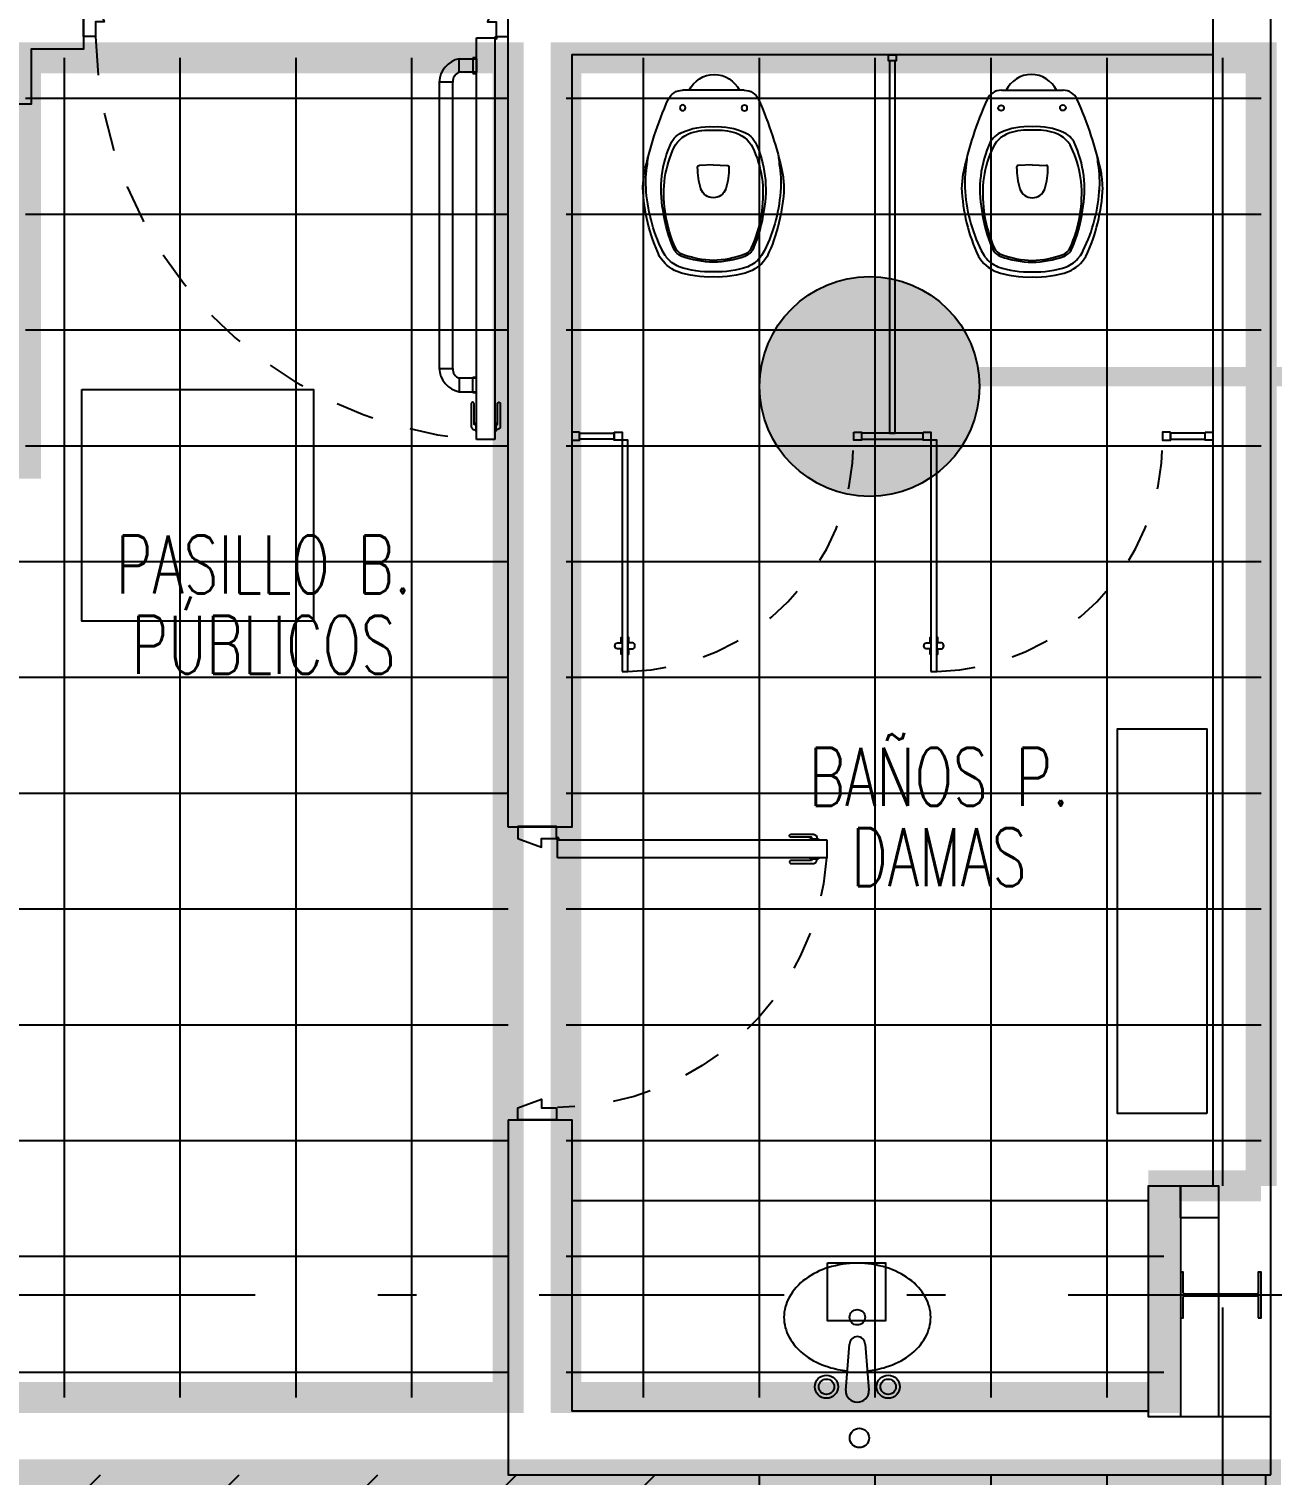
# Model space of a CAD drawing. Header units: millimetres. Extents: x -77 to 207, y -160 to 187.
# Drawn here: x -3.092 to 0.128, y 24.033 to 27.78 of the extents above; entities that cross this region are included whole.
import ezdxf
from ezdxf.enums import TextEntityAlignment as Align
from ezdxf.xclip import XClip

# ---------------------------------------------------------------- set-up
doc = ezdxf.new("R2010")
doc.units = ezdxf.units.MM
doc.header["$LTSCALE"] = 0.1
doc.linetypes.add('X REF - ANELO INST bind$0$X REF - ANELO$0$DASHDOT2', pattern=[12.7, 6.35, -3.175, 0, -3.175])
doc.linetypes.add('X REF - ANELO INST bind$0$X REF - ANELO$0$DASHED2', pattern=[0.375, 0.25, -0.125])
for name, color, linetype in [('C01 Foil blanco', 30, 'Continuous'), ('C02 PRY comun', 191, 'Continuous'), ('C03 PRY comun+papel kraft', 192, 'Continuous'), ('X REF - ANELO INST bind$0$X REF - ANELO$0$A-LADRILLO HUECO 12', 7, 'Continuous'), ('X REF - ANELO INST bind$0$X REF - ANELO$0$A-TABIQUE FENOLICO 20mm', 7, 'Continuous'), ('X REF - ANELO INST bind$0$X REF - ANELO$0$A-TABIQUE PRY', 7, 'Continuous'), ('X REF - ANELO INST bind$0$X REF - ANELO$0$A-VISTAS', 8, 'Continuous'), ('X REF - ANELO INST bind$0$X REF - ANELO$0$C-MADERA', 8, 'Continuous'), ('X REF - ANELO INST bind$0$X REF - ANELO$0$E-GENERAL', 8, 'Continuous'), ('X REF - ANELO INST bind$0$X REF - ANELO$0$E-MOBILIARIO', 8, 'Continuous'), ('X REF - ANELO INST bind$0$X REF - ANELO$0$E-REJILLAS', 8, 'Continuous'), ('X REF - ANELO INST bind$0$X REF - ANELO$0$E-SANITARIO', 8, 'Continuous'), ('X REF - ANELO INST bind$0$X REF - ANELO$0$MET-COLUMNA METALICA', 7, 'Continuous'), ('X REF - ANELO INST bind$0$X REF - ANELO$0$MET-EJE CABRIADAS', 8, 'X REF - ANELO INST bind$0$X REF - ANELO$0$DASHDOT2'), ('X REF - ANELO INST bind$0$X REF - ANELO$0$R-NOMBRE LOCAL', 7, 'Continuous')]:
    doc.layers.add(name, color=color, linetype=linetype)
doc.styles.add('X REF - ANELO INST bind$0$X REF - ANELO$0$VAUX', font='romans.shx', dxfattribs={"width": 0.85})
pattern_1 = [(0, (0, 0), (0, 0.3), []), (90, (0, 0), (-0.3, 2e-17), [])]

# ---------------------------------------------------------------- blocks, each defined once
blk = doc.blocks.new('X REF - ANELO INST bind$0$X REF - ANELO$0$LAVABO SANITARIO')
at = {"layer": 'X REF - ANELO INST bind$0$X REF - ANELO$0$E-SANITARIO'}
for p, q in [((-0.0147, -0.2427), (-0.0247, -0.1227)), ((0.0353, -0.1227), (0.0253, -0.2427))]:
    blk.add_line(p, q, dxfattribs=at)
for centre, radius in [((0, 0), 0.025), ((-0.0747, -0.1327), 0.03), ((0.0853, -0.1327), 0.03), ((-0.0747, -0.1327), 0.02), ((0.0853, -0.1327), 0.02), ((0.0053, -0.3127), 0.02)]:
    blk.add_circle(centre, radius, dxfattribs=at)
for centre, radius, start, end in [((0.0053, -0.1227), 0.03, 0, 180), ((-0.0122, -0.3722), 0.1969, 106.9727, 126.3844), ((0.0053, -0.4297), 0.257, 95.745, 106.9727), ((0.0053, -0.4297), 0.257, 73.0273, 84.255), ((0.0229, -0.3722), 0.1969, 53.6156, 73.0273), ((-0.0391, -0.3358), 0.1517, 126.3844, 150.6576), ((0.0497, -0.3358), 0.1517, 29.3424, 53.6156), ((-0.0802, -0.3127), 0.1045, 150.6576, 180), ((0.0053, -0.2427), 0.02, 180, 0), ((0.0908, -0.3127), 0.1045, 0, 29.3424), ((-0.0802, -0.3127), 0.1045, 180, 209.3424), ((0.0908, -0.3127), 0.1045, 330.6576, 0), ((-0.0391, -0.2896), 0.1517, 209.3424, 233.6156), ((0.0497, -0.2896), 0.1517, 306.3844, 330.6576), ((-0.0122, -0.2531), 0.1969, 233.6156, 253.0273), ((0.0229, -0.2531), 0.1969, 286.9727, 306.3844), ((0.0053, -0.1957), 0.257, 253.0273, 270), ((0.0053, -0.1957), 0.257, 270, 286.9727)]:
    blk.add_arc(centre, radius, start, end, dxfattribs=at)
blk = doc.blocks.new('X REF - ANELO INST bind$0$X REF - ANELO$0$INODORO SANITARIO')
at = {"layer": 'X REF - ANELO INST bind$0$X REF - ANELO$0$E-SANITARIO'}
for p, q in [((-0.0025, 0.2341), (-0.0382, 0.2353)), ((-0.0025, 0.2341), (0.0332, 0.2353)), ((0.0776, 0.0406), (-0.0821, 0.0406))]:
    blk.add_line(p, q, dxfattribs=at)
for centre in [(-0.0818, 0.086), (0.0782, 0.0867)]:
    blk.add_circle(centre, 0.00741, dxfattribs=at)
for centre, radius, start, end in [((-0.0127, 0.27), 0.2546, 87.6539, 109.1126), ((0.0082, 0.27), 0.2546, 70.8874, 92.3461), ((-0.0567, 0.4195), 0.0993, 113.359, 148.6592), ((-0.0567, 0.4195), 0.0859, 113.6825, 141.724), ((-0.0127, 0.27), 0.2413, 87.5391, 108.9921), ((0.0082, 0.27), 0.2413, 71.0079, 92.4918), ((0.0522, 0.4195), 0.0859, 38.276, 66.3175), ((0.0522, 0.4195), 0.0993, 31.3408, 66.641), ((0.2777, 0.2744), 0.463, 154.8689, 177.6585), ((0.2439, 0.271), 0.4212, 153.929, 176.9789), ((-0.0256, 0.3993), 0.1228, 143.3328, 152.4609), ((0.2184, 0.3076), 0.3538, 156.0268, 172.6887), ((-0.0712, 0.4363), 0.037, 109.8331, 156.0268), ((-0.0712, 0.4363), 0.032, 109.8331, 156.0268), ((0.0043, 0.2271), 0.2594, 91.4481, 109.8331), ((0.0043, 0.2271), 0.2545, 91.4481, 109.8331), ((-0.0088, 0.2271), 0.2545, 70.1669, 88.5519), ((-0.0088, 0.2271), 0.2594, 70.1669, 88.5519), ((0.0667, 0.4363), 0.032, 23.9732, 70.1669), ((0.0667, 0.4363), 0.037, 23.9732, 70.1669), ((-0.2229, 0.3076), 0.3538, 7.3113, 23.9732), ((0.0211, 0.3993), 0.1228, 27.5391, 36.6672), ((-0.2484, 0.271), 0.4212, 3.0211, 26.071), ((-0.2822, 0.2744), 0.463, 2.3415, 25.1311), ((0.2184, 0.3076), 0.3489, 156.0268, 185.0468), ((-0.2229, 0.3076), 0.3489, 354.9532, 23.9732), ((0.1543, 0.2975), 0.2921, 169.1232, 204.8133), ((-0.1588, 0.2975), 0.2921, 335.1867, 10.8768), ((0.1068, 0.2797), 0.2839, 175.389, 189.7109), ((-0.0023, 0.2847), 0.0345, 90.3555, 159.4092), ((-0.0027, 0.2847), 0.0345, 20.5908, 89.6445), ((-0.1114, 0.2797), 0.2839, 350.2891, 4.611), ((0.5079, 0.3394), 0.6944, 183.8042, 186.8911), ((0.161, 0.3129), 0.2924, 187.0797, 203.1595), ((0.1474, 0.2409), 0.1904, 163.1407, 180.1718), ((-0.0236, 0.2927), 0.0118, 159.4092, 163.1407), ((0.0185, 0.2927), 0.0118, 16.8593, 20.5908), ((-0.1524, 0.2409), 0.1904, 359.8282, 16.8593), ((-0.1655, 0.3129), 0.2924, 336.8405, 352.9203), ((-0.5124, 0.3394), 0.6944, 353.1089, 356.1958), ((0.7651, 0.4584), 0.9679, 192.0636, 204.0074), ((0.6298, 0.314), 0.807, 185.8465, 187.3524), ((-0.038, 0.2403), 0.00499, 180.1718, 268.0266), ((0.033, 0.2403), 0.00499, 271.9734, 359.8282), ((-0.7696, 0.4584), 0.9679, 335.9926, 347.9364), ((-0.6343, 0.314), 0.807, 352.6476, 354.1535), ((-0.0359, 0.2232), 0.0762, 199.3342, 251.2492), ((0.0314, 0.2232), 0.0762, 288.7508, 340.6658), ((-0.0214, 0.2339), 0.1071, 213.4182, 220.0442), ((-0.061, 0.2009), 0.0557, 220.2508, 244.1706), ((-0.0125, 0.3112), 0.1762, 245.6089, 273.3242), ((-0.0125, 0.3112), 0.1673, 253.3398, 273.3242), ((0.0079, 0.3112), 0.1762, 266.6758, 294.3911), ((0.0079, 0.3112), 0.1673, 266.6758, 286.6602), ((0.0564, 0.2009), 0.0557, 295.8294, 319.7492), ((0.0169, 0.2339), 0.1071, 319.9558, 326.5818), ((-0.0821, 0.0811), 0.0405, 204.0074, 270), ((0, 0.0723), 0.0723, 205.9768, 334.0232), ((0.0776, 0.0811), 0.0405, 270, 335.9926)]:
    blk.add_arc(centre, radius, start, end, dxfattribs=at)
blk = doc.blocks.new('X REF - ANELO INST bind$0$X REF - ANELO$0$COL MET 20')
at = {"layer": 'X REF - ANELO INST bind$0$X REF - ANELO$0$MET-COLUMNA METALICA'}
blk.add_hatch(color=256, dxfattribs=at).paths.add_polyline_path([(-0.0971, -0.0036, -0.414214), (-0.0935, 0), (0.0935, 0, -0.414214), (0.0971, -0.0036), (0.0971, -0.0568), (0.1045, -0.0568), (0.1045, 0.0615), (0.0971, 0.0615), (0.0971, 0.0083, -0.414214), (0.0935, 0.0047), (-0.0935, 0.0047, -0.414214), (-0.0971, 0.0083), (-0.0971, 0.0615), (-0.1045, 0.0615), (-0.1045, -0.0568), (-0.0971, -0.0568)])
blk.add_lwpolyline([(-0.0971, -0.0568), (-0.1045, -0.0568), (-0.1045, 0.0615), (-0.0971, 0.0615), (-0.0971, 0.0083, 0.414214), (-0.0935, 0.0047), (0.0935, 0.0047, 0.414214), (0.0971, 0.0083), (0.0971, 0.0615), (0.1045, 0.0615), (0.1045, -0.0568), (0.0971, -0.0568), (0.0971, -0.0036, 0.414214), (0.0935, 0), (-0.0935, 0, 0.414214), (-0.0971, -0.0036)], format="xyb", close=True, dxfattribs=at)
blk = doc.blocks.new('X REF - ANELO INST bind$0$X REF - ANELO$0$N Local')
at = {"layer": 'X REF - ANELO INST bind$0$X REF - ANELO$0$R-NOMBRE LOCAL', "lineweight": 0, "style": 'X REF - ANELO INST bind$0$X REF - ANELO$0$VAUX', "width": 0.85}
for p in [(6337.5718, -934.4549), (6337.5718, -934.7149)]:
    blk.add_attdef('NOMBRE', text='', height=0.1823, dxfattribs=at).set_placement(p, align=Align.CENTER)
blk = doc.blocks.new('X REF - ANELO INST bind$0$X REF - ANELO$0$PA 1.10')
at = {"layer": 'X REF - ANELO INST bind$0$X REF - ANELO$0$C-MADERA'}
for p, q in [((-1.9322, 27.7567), (-1.885, 27.7567)), ((-1.9322, 26.7162, 0.0208), (-1.9322, 27.7567)), ((-1.885, 27.7567), (-1.885, 26.7162, 0.0208)), ((-1.9776, 27.7028, 0.0014), (-1.9322, 27.7028, 0.0014)), ((-1.9776, 27.6678, 0.0014), (-1.9776, 27.7028, 0.0014)), ((-1.9322, 27.7053, 0.0014), (-1.9422, 27.7053, 0.0014)), ((-1.9422, 27.7053, 0.0014), (-1.9422, 27.6648, 0.0014)), ((-1.9322, 27.6648, 0.0014), (-1.9322, 27.7053, 0.0014)), ((-1.9322, 27.7028, 0.0014), (-1.9322, 27.6678, 0.0014)), ((-1.9322, 27.6678, 0.0014), (-1.9776, 27.6678, 0.0014)), ((-1.9422, 27.6648, 0.0014), (-1.9322, 27.6648, 0.0014)), ((-1.9942, 27.6423, 0.0014), (-2.0292, 27.6423, 0.0014)), ((-2.0292, 27.6423, 0.0014), (-2.0292, 26.9003, 0.0014)), ((-1.9942, 26.9003, 0.0014), (-1.9942, 27.6423, 0.0014)), ((-2.0292, 26.9003, 0.0014), (-1.9942, 26.9003, 0.0014)), ((-1.9322, 26.8748, 0.0014), (-1.9776, 26.8748, 0.0014)), ((-1.9776, 26.8748, 0.0014), (-1.9776, 26.8398, 0.0014)), ((-1.9422, 26.8373, 0.0014), (-1.9422, 26.8778, 0.0014)), ((-1.9422, 26.8778, 0.0014), (-1.9322, 26.8778, 0.0014)), ((-1.9776, 26.8398, 0.0014), (-1.9322, 26.8398, 0.0014)), ((-1.9322, 26.8373, 0.0014), (-1.9422, 26.8373, 0.0014)), ((-1.946, 26.8105, 0.0208), (-1.9463, 26.8099, 0.0208)), ((-1.9463, 26.8099, 0.0208), (-1.9463, 26.7506, 0.0208)), ((-1.9457, 26.8111, 0.0208), (-1.946, 26.8105, 0.0208)), ((-1.9452, 26.8116, 0.0208), (-1.9457, 26.8111, 0.0208)), ((-1.9446, 26.8121, 0.0208), (-1.9452, 26.8116, 0.0208)), ((-1.944, 26.8124, 0.0208), (-1.9446, 26.8121, 0.0208)), ((-1.9433, 26.8126, 0.0208), (-1.944, 26.8124, 0.0208)), ((-1.9426, 26.8126, 0.0208), (-1.9433, 26.8126, 0.0208)), ((-1.9419, 26.8126, 0.0208), (-1.9426, 26.8126, 0.0208)), ((-1.9412, 26.8124, 0.0208), (-1.9419, 26.8126, 0.0208)), ((-1.9406, 26.8121, 0.0208), (-1.9412, 26.8124, 0.0208)), ((-1.9401, 26.8116, 0.0208), (-1.9406, 26.8121, 0.0208)), ((-1.9396, 26.8111, 0.0208), (-1.9401, 26.8116, 0.0208)), ((-1.9392, 26.8105, 0.0208), (-1.9396, 26.8111, 0.0208)), ((-1.939, 26.8099, 0.0208), (-1.9392, 26.8105, 0.0208)), ((-1.939, 26.7567, 0.0208), (-1.939, 26.8099, 0.0208)), ((-1.8783, 26.8099, 0.0208), (-1.878, 26.8105, 0.0208)), ((-1.8783, 26.7567, 0.0208), (-1.8783, 26.8099, 0.0208)), ((-1.878, 26.8105, 0.0208), (-1.8776, 26.8111, 0.0208)), ((-1.8776, 26.8111, 0.0208), (-1.8772, 26.8116, 0.0208)), ((-1.8772, 26.8116, 0.0208), (-1.8766, 26.8121, 0.0208)), ((-1.8766, 26.8121, 0.0208), (-1.876, 26.8124, 0.0208)), ((-1.876, 26.8124, 0.0208), (-1.8753, 26.8126, 0.0208)), ((-1.8753, 26.8126, 0.0208), (-1.8746, 26.8126, 0.0208)), ((-1.8746, 26.8126, 0.0208), (-1.8739, 26.8126, 0.0208)), ((-1.8739, 26.8126, 0.0208), (-1.8732, 26.8124, 0.0208)), ((-1.8732, 26.8124, 0.0208), (-1.8726, 26.8121, 0.0208)), ((-1.8726, 26.8121, 0.0208), (-1.872, 26.8116, 0.0208)), ((-1.872, 26.8116, 0.0208), (-1.8716, 26.8111, 0.0208)), ((-1.8716, 26.8111, 0.0208), (-1.8712, 26.8105, 0.0208)), ((-1.8712, 26.8105, 0.0208), (-1.871, 26.8099, 0.0208)), ((-1.871, 26.8099, 0.0208), (-1.871, 26.7506, 0.0208)), ((-1.9463, 26.7506, 0.0208), (-1.9461, 26.749, 0.0208)), ((-1.9389, 26.7562, 0.0208), (-1.939, 26.7567, 0.0208)), ((-1.9388, 26.7558, 0.0208), (-1.9389, 26.7562, 0.0208)), ((-1.9386, 26.7553, 0.0208), (-1.9388, 26.7558, 0.0208)), ((-1.9383, 26.755, 0.0208), (-1.9386, 26.7553, 0.0208)), ((-1.938, 26.7546, 0.0208), (-1.9383, 26.755, 0.0208)), ((-1.9376, 26.7544, 0.0208), (-1.938, 26.7546, 0.0208)), ((-1.9372, 26.7542, 0.0208), (-1.9376, 26.7544, 0.0208)), ((-1.9367, 26.754, 0.0208), (-1.9372, 26.7542, 0.0208)), ((-1.9363, 26.754, 0.0208), (-1.9367, 26.754, 0.0208)), ((-1.9347, 26.754, 0.0208), (-1.9363, 26.754, 0.0208)), ((-1.9322, 26.7602, 0.0208), (-1.9347, 26.7602, 0.0208)), ((-1.9347, 26.7602, 0.0208), (-1.9347, 26.754, 0.0208)), ((-1.9322, 26.7602, 0.0208), (-1.9347, 26.7602, 0.0208)), ((-1.9347, 26.754, 0.0208), (-1.9347, 26.7417, 0.0208)), ((-1.885, 26.7602, 0.0208), (-1.8826, 26.7602, 0.0208)), ((-1.885, 26.7602, 0.0208), (-1.8826, 26.7602, 0.0208)), ((-1.8826, 26.7602, 0.0208), (-1.8826, 26.754, 0.0208)), ((-1.8826, 26.754, 0.0208), (-1.8826, 26.7417, 0.0208)), ((-1.8826, 26.754, 0.0208), (-1.8809, 26.754, 0.0208)), ((-1.8809, 26.754, 0.0208), (-1.8805, 26.754, 0.0208)), ((-1.8805, 26.754, 0.0208), (-1.88, 26.7542, 0.0208)), ((-1.88, 26.7542, 0.0208), (-1.8796, 26.7544, 0.0208)), ((-1.8796, 26.7544, 0.0208), (-1.8792, 26.7546, 0.0208)), ((-1.8792, 26.7546, 0.0208), (-1.8789, 26.755, 0.0208)), ((-1.8789, 26.755, 0.0208), (-1.8786, 26.7553, 0.0208)), ((-1.8786, 26.7553, 0.0208), (-1.8784, 26.7558, 0.0208)), ((-1.8784, 26.7558, 0.0208), (-1.8783, 26.7562, 0.0208)), ((-1.8783, 26.7562, 0.0208), (-1.8783, 26.7567, 0.0208)), ((-1.871, 26.7506, 0.0208), (-1.8711, 26.749, 0.0208)), ((-1.9461, 26.749, 0.0208), (-1.9457, 26.7475, 0.0208)), ((-1.9457, 26.7475, 0.0208), (-1.9451, 26.7461, 0.0208)), ((-1.9451, 26.7461, 0.0208), (-1.9442, 26.7448, 0.0208)), ((-1.9442, 26.7448, 0.0208), (-1.9431, 26.7438, 0.0208)), ((-1.9431, 26.7438, 0.0208), (-1.9418, 26.7429, 0.0208)), ((-1.9418, 26.7429, 0.0208), (-1.9404, 26.7422, 0.0208)), ((-1.9404, 26.7422, 0.0208), (-1.9389, 26.7418, 0.0208)), ((-1.9389, 26.7418, 0.0208), (-1.9374, 26.7417, 0.0208)), ((-1.9374, 26.7417, 0.0208), (-1.9347, 26.7417, 0.0208)), ((-1.9347, 26.7417, 0.0208), (-1.9347, 26.7372, 0.0208)), ((-1.9347, 26.7372, 0.0208), (-1.9322, 26.7372, 0.0208)), ((-1.9322, 26.7372, 0.0208), (-1.9347, 26.7372, 0.0208)), ((-1.885, 26.7162, 0.0208), (-1.9322, 26.7162, 0.0208)), ((-1.8826, 26.7372, 0.0208), (-1.885, 26.7372, 0.0208)), ((-1.885, 26.7372, 0.0208), (-1.8826, 26.7372, 0.0208)), ((-1.8826, 26.7417, 0.0208), (-1.8826, 26.7372, 0.0208)), ((-1.8799, 26.7417, 0.0208), (-1.8826, 26.7417, 0.0208)), ((-1.8783, 26.7418, 0.0208), (-1.8799, 26.7417, 0.0208)), ((-1.8768, 26.7422, 0.0208), (-1.8783, 26.7418, 0.0208)), ((-1.8754, 26.7429, 0.0208), (-1.8768, 26.7422, 0.0208)), ((-1.8741, 26.7438, 0.0208), (-1.8754, 26.7429, 0.0208)), ((-1.873, 26.7448, 0.0208), (-1.8741, 26.7438, 0.0208)), ((-1.8721, 26.7461, 0.0208), (-1.873, 26.7448, 0.0208)), ((-1.8715, 26.7475, 0.0208), (-1.8721, 26.7461, 0.0208)), ((-1.8711, 26.749, 0.0208), (-1.8715, 26.7475, 0.0208))]:
    blk.add_line(p, q, dxfattribs=at)
for points in [[(-2.9195, 27.76), (-2.9507, 27.76), (-2.9507, 27.86), (-2.9195, 27.86), (-2.897, 27.7987), (-2.9195, 27.7987)], [(-1.8819, 27.76), (-1.8507, 27.76), (-1.8507, 27.86), (-1.8819, 27.86), (-1.9043, 27.7987), (-1.8819, 27.7987)]]:
    blk.add_lwpolyline(points, close=True, dxfattribs=at)
at = {"layer": 'X REF - ANELO INST bind$0$X REF - ANELO$0$C-MADERA', "color": 8, "linetype": 'X REF - ANELO INST bind$0$X REF - ANELO$0$DASHED2'}
blk.add_arc((-1.851, 27.7817, 0.0003), 1.0687, 181.1627, 265.645, dxfattribs=at)
at = {"layer": 'X REF - ANELO INST bind$0$X REF - ANELO$0$C-MADERA'}
for centre, radius, start, end in [((-1.964, 27.6389, 0.0014), 0.0653, 102.0151, 177.0169), ((-1.9676, 27.6431, 0.0014), 0.0266, 112.041, 181.7203), ((-1.964, 26.9037, 0.0014), 0.0653, 182.9831, 257.9849), ((-1.9676, 26.8995, 0.0014), 0.0266, 178.2797, 247.959)]:
    blk.add_arc(centre, radius, start, end, dxfattribs=at)
at = {"layer": 'X REF - ANELO INST bind$0$X REF - ANELO$0$C-MADERA', "extrusion": (0, 0, -1)}
blk.add_ellipse((-1.8823, 27.7568), major_axis=(-0.00195, -0.00195), ratio=1, start_param=1.570796326794897, end_param=7.853981633974483, dxfattribs=at)
blk = doc.blocks.new('X REF - ANELO INST bind$0$X REF - ANELO$0$P MADERA 076')
at = {"layer": 'X REF - ANELO INST bind$0$X REF - ANELO$0$C-MADERA'}
for p, q in [((-3.9107, 26.9086, 0.0208), (-3.2139, 26.9086)), ((-3.9107, 26.8614, 0.0208), (-3.9107, 26.9086, 0.0208)), ((-3.8897, 26.911, 0.0208), (-3.8897, 26.9086, 0.0208)), ((-3.8897, 26.9086, 0.0208), (-3.8897, 26.911, 0.0208)), ((-3.8853, 26.911, 0.0208), (-3.8897, 26.911, 0.0208)), ((-3.8851, 26.9153, 0.0208), (-3.8853, 26.9137, 0.0208)), ((-3.8853, 26.9137, 0.0208), (-3.8853, 26.911, 0.0208)), ((-3.8729, 26.911, 0.0208), (-3.8853, 26.911, 0.0208)), ((-3.8847, 26.9168, 0.0208), (-3.8851, 26.9153, 0.0208)), ((-3.8841, 26.9182, 0.0208), (-3.8847, 26.9168, 0.0208)), ((-3.8832, 26.9195, 0.0208), (-3.8841, 26.9182, 0.0208)), ((-3.8821, 26.9206, 0.0208), (-3.8832, 26.9195, 0.0208)), ((-3.8808, 26.9215, 0.0208), (-3.8821, 26.9206, 0.0208)), ((-3.8794, 26.9221, 0.0208), (-3.8808, 26.9215, 0.0208)), ((-3.8779, 26.9225, 0.0208), (-3.8794, 26.9221, 0.0208)), ((-3.8764, 26.9226, 0.0208), (-3.8779, 26.9225, 0.0208)), ((-3.8171, 26.9226, 0.0208), (-3.8764, 26.9226, 0.0208)), ((-3.8729, 26.9131, 0.0208), (-3.8728, 26.9136, 0.0208)), ((-3.8729, 26.9127, 0.0208), (-3.8729, 26.9131, 0.0208)), ((-3.8729, 26.911, 0.0208), (-3.8729, 26.9127, 0.0208)), ((-3.8667, 26.911, 0.0208), (-3.8729, 26.911, 0.0208)), ((-3.8728, 26.9136, 0.0208), (-3.8726, 26.914, 0.0208)), ((-3.8726, 26.914, 0.0208), (-3.8723, 26.9144, 0.0208)), ((-3.8723, 26.9144, 0.0208), (-3.872, 26.9147, 0.0208)), ((-3.872, 26.9147, 0.0208), (-3.8716, 26.915, 0.0208)), ((-3.8716, 26.915, 0.0208), (-3.8712, 26.9152, 0.0208)), ((-3.8712, 26.9152, 0.0208), (-3.8707, 26.9153, 0.0208)), ((-3.8707, 26.9153, 0.0208), (-3.8703, 26.9153, 0.0208)), ((-3.8703, 26.9153, 0.0208), (-3.8171, 26.9153, 0.0208)), ((-3.8667, 26.9086, 0.0208), (-3.8667, 26.911, 0.0208)), ((-3.8667, 26.9086, 0.0208), (-3.8667, 26.911, 0.0208)), ((-3.8164, 26.9224, 0.0208), (-3.8171, 26.9226, 0.0208)), ((-3.8171, 26.9153, 0.0208), (-3.8164, 26.9156, 0.0208)), ((-3.8158, 26.922, 0.0208), (-3.8164, 26.9224, 0.0208)), ((-3.8164, 26.9156, 0.0208), (-3.8158, 26.916, 0.0208)), ((-3.8153, 26.9216, 0.0208), (-3.8158, 26.922, 0.0208)), ((-3.8158, 26.916, 0.0208), (-3.8153, 26.9164, 0.0208)), ((-3.8149, 26.921, 0.0208), (-3.8153, 26.9216, 0.0208)), ((-3.8153, 26.9164, 0.0208), (-3.8149, 26.917, 0.0208)), ((-3.8146, 26.9204, 0.0208), (-3.8149, 26.921, 0.0208)), ((-3.8149, 26.917, 0.0208), (-3.8146, 26.9176, 0.0208)), ((-3.8144, 26.9197, 0.0208), (-3.8146, 26.9204, 0.0208)), ((-3.8146, 26.9176, 0.0208), (-3.8144, 26.9183, 0.0208)), ((-3.8143, 26.919, 0.0208), (-3.8144, 26.9197, 0.0208)), ((-3.8144, 26.9183, 0.0208), (-3.8143, 26.919, 0.0208)), ((-3.2139, 26.9086), (-3.2139, 26.8614)), ((-3.2139, 26.8614), (-3.9107, 26.8614, 0.0208)), ((-3.8897, 26.8589, 0.0208), (-3.8897, 26.8614, 0.0208)), ((-3.8897, 26.8614, 0.0208), (-3.8897, 26.8589, 0.0208)), ((-3.8853, 26.8589, 0.0208), (-3.8897, 26.8589, 0.0208)), ((-3.8729, 26.8589, 0.0208), (-3.8853, 26.8589, 0.0208)), ((-3.8853, 26.8562, 0.0208), (-3.8853, 26.8589, 0.0208)), ((-3.8851, 26.8547, 0.0208), (-3.8853, 26.8562, 0.0208)), ((-3.8847, 26.8532, 0.0208), (-3.8851, 26.8547, 0.0208)), ((-3.8841, 26.8518, 0.0208), (-3.8847, 26.8532, 0.0208)), ((-3.8832, 26.8505, 0.0208), (-3.8841, 26.8518, 0.0208)), ((-3.8821, 26.8494, 0.0208), (-3.8832, 26.8505, 0.0208)), ((-3.8808, 26.8485, 0.0208), (-3.8821, 26.8494, 0.0208)), ((-3.8794, 26.8479, 0.0208), (-3.8808, 26.8485, 0.0208)), ((-3.8779, 26.8475, 0.0208), (-3.8794, 26.8479, 0.0208)), ((-3.8764, 26.8473, 0.0208), (-3.8779, 26.8475, 0.0208)), ((-3.8171, 26.8473, 0.0208), (-3.8764, 26.8473, 0.0208)), ((-3.8729, 26.8589, 0.0208), (-3.8729, 26.8573, 0.0208)), ((-3.8667, 26.8589, 0.0208), (-3.8729, 26.8589, 0.0208)), ((-3.8729, 26.8573, 0.0208), (-3.8729, 26.8569, 0.0208)), ((-3.8729, 26.8569, 0.0208), (-3.8728, 26.8564, 0.0208)), ((-3.8728, 26.8564, 0.0208), (-3.8726, 26.856, 0.0208)), ((-3.8726, 26.856, 0.0208), (-3.8723, 26.8556, 0.0208)), ((-3.8723, 26.8556, 0.0208), (-3.872, 26.8553, 0.0208)), ((-3.872, 26.8553, 0.0208), (-3.8716, 26.855, 0.0208)), ((-3.8716, 26.855, 0.0208), (-3.8712, 26.8548, 0.0208)), ((-3.8712, 26.8548, 0.0208), (-3.8707, 26.8547, 0.0208)), ((-3.8707, 26.8547, 0.0208), (-3.8703, 26.8546, 0.0208)), ((-3.8703, 26.8546, 0.0208), (-3.8171, 26.8546, 0.0208)), ((-3.8667, 26.8614, 0.0208), (-3.8667, 26.8589, 0.0208)), ((-3.8667, 26.8614, 0.0208), (-3.8667, 26.8589, 0.0208)), ((-3.8171, 26.8546, 0.0208), (-3.8164, 26.8544, 0.0208)), ((-3.8164, 26.8476, 0.0208), (-3.8171, 26.8473, 0.0208)), ((-3.8164, 26.8544, 0.0208), (-3.8158, 26.854, 0.0208)), ((-3.8158, 26.8479, 0.0208), (-3.8164, 26.8476, 0.0208)), ((-3.8158, 26.854, 0.0208), (-3.8153, 26.8535, 0.0208)), ((-3.8153, 26.8484, 0.0208), (-3.8158, 26.8479, 0.0208)), ((-3.8153, 26.8535, 0.0208), (-3.8149, 26.853, 0.0208)), ((-3.8149, 26.849, 0.0208), (-3.8153, 26.8484, 0.0208)), ((-3.8149, 26.853, 0.0208), (-3.8146, 26.8524, 0.0208)), ((-3.8146, 26.8496, 0.0208), (-3.8149, 26.849, 0.0208)), ((-3.8146, 26.8524, 0.0208), (-3.8144, 26.8517, 0.0208)), ((-3.8144, 26.8503, 0.0208), (-3.8146, 26.8496, 0.0208)), ((-3.8144, 26.8517, 0.0208), (-3.8143, 26.851, 0.0208)), ((-3.8143, 26.851, 0.0208), (-3.8144, 26.8503, 0.0208))]:
    blk.add_line(p, q, dxfattribs=at)
for points in [[(-3.2107, 27.5556), (-3.2107, 27.5868), (-3.1107, 27.5868), (-3.1107, 27.5556), (-3.1719, 27.5331), (-3.1719, 27.5556)], [(-3.2107, 26.8582), (-3.2107, 26.8271), (-3.1107, 26.8271), (-3.1107, 26.8582), (-3.1719, 26.8807), (-3.1719, 26.8582)]]:
    blk.add_lwpolyline(points, close=True, dxfattribs=at)
at = {"layer": 'X REF - ANELO INST bind$0$X REF - ANELO$0$C-MADERA', "color": 8, "linetype": 'X REF - ANELO INST bind$0$X REF - ANELO$0$DASHED2', "extrusion": (0, 0, -1)}
blk.add_ellipse((-3.2152, 26.8598, 0.0096), major_axis=(0.6647, 0.2111), ratio=0.996364, start_param=3.52042, end_param=5.020751, dxfattribs=at)
at = {"layer": 'X REF - ANELO INST bind$0$X REF - ANELO$0$C-MADERA', "extrusion": (0, 0, -1)}
blk.add_ellipse((-3.2139, 26.8587), major_axis=(-0.00195, 0.00195), ratio=1, start_param=1.570796326794897, end_param=7.853981633974483, dxfattribs=at)
blk = doc.blocks.new('X REF - ANELO INST bind$0$X REF - ANELO')
at = {"layer": 'X REF - ANELO INST bind$0$X REF - ANELO$0$A-LADRILLO HUECO 12', "elevation": 0}
for points in [[(0.1241, 24.0344), (0.1241, 29.645)], [(-0.0259, 29.495), (-0.0259, 24.7828), (-0.0109, 24.7828), (-0.0109, 24.1844)]]:
    blk.add_lwpolyline(points, dxfattribs=at)
at = {"layer": 'X REF - ANELO INST bind$0$X REF - ANELO$0$A-LADRILLO HUECO 12'}
for points in [[(-2.9507, 27.8925), (-2.9507, 27.7275), (-3.0857, 27.7275), (-3.0857, 27.5847), (-3.2507, 27.5847), (-3.2507, 29.495), (-3.0707, 29.495), (-3.0707, 27.8925), (-2.9507, 27.8925)], [(-1.8507, 25.7116), (-1.8507, 27.8925), (-0.0259, 27.8925), (-0.0259, 27.7125), (-1.6857, 27.7125), (-1.6857, 25.7116), (-1.7007, 25.7116), (-1.7007, 25.7116), (-1.8507, 25.7116)], [(-1.8507, 24.954), (-1.7007, 24.954), (-1.7007, 24.954), (-1.6857, 24.954), (-1.6857, 24.1994)], [(-1.8507, 24.954), (-1.8507, 24.0344), (0.1241, 24.0344)], [(0.1241, 24.1844), (-0.1921, 24.1844), (-0.1921, 24.1994), (-1.6857, 24.1994)]]:
    blk.add_lwpolyline(points, dxfattribs=at)
at = {"layer": 'X REF - ANELO INST bind$0$X REF - ANELO$0$A-TABIQUE FENOLICO 20mm'}
for points in [[(-0.8658, 27.7125), (-0.8458, 27.7125), (-0.8458, 27.6975), (-0.8658, 27.6975)], [(-0.8658, 27.7125), (-0.8458, 27.7125), (-0.8458, 27.6975), (-0.8658, 27.6975)], [(-0.8633, 26.7325), (-0.8483, 26.7325), (-0.8483, 27.6975), (-0.8633, 27.6975)], [(-1.6657, 26.735), (-1.6857, 26.735), (-1.6857, 26.715), (-1.6657, 26.715)], [(-1.5758, 26.7325), (-1.5758, 26.7175), (-1.6657, 26.7175), (-1.6657, 26.7325)], [(-1.5758, 26.735), (-1.5558, 26.735), (-1.5558, 26.715), (-1.5758, 26.715)], [(-1.5558, 26.115), (-1.5408, 26.115), (-1.5408, 26.715), (-1.5558, 26.715)], [(-0.9558, 26.735), (-0.9358, 26.735), (-0.9358, 26.715), (-0.9558, 26.715)], [(-0.9358, 26.7325), (-0.9358, 26.7175), (-0.7758, 26.7175), (-0.7758, 26.7325)], [(-0.7758, 26.735), (-0.7558, 26.735), (-0.7558, 26.715), (-0.7758, 26.715)]]:
    blk.add_lwpolyline(points, close=True, dxfattribs=at)
at = {"layer": 'X REF - ANELO INST bind$0$X REF - ANELO$0$A-TABIQUE FENOLICO 20mm', "elevation": 0.0042}
for points in [[(-0.7558, 26.115), (-0.7408, 26.115), (-0.7408, 26.715), (-0.7558, 26.715)], [(-0.1358, 26.735), (-0.1558, 26.735), (-0.1558, 26.715), (-0.1358, 26.715)], [(-0.1358, 26.7325), (-0.1358, 26.7175), (-0.0459, 26.7175), (-0.0459, 26.7325)], [(-0.0459, 26.735), (-0.0259, 26.735), (-0.0259, 26.715), (-0.0459, 26.715)]]:
    blk.add_lwpolyline(points, close=True, dxfattribs=at)
at = {"layer": 'X REF - ANELO INST bind$0$X REF - ANELO$0$A-TABIQUE FENOLICO 20mm'}
for points in [[(-1.5582, 26.2031), (-1.5558, 26.2031), (-1.5558, 26.1605), (-1.5582, 26.1605), (-1.5582, 26.1743), (-1.5678, 26.1743, -0.852576), (-1.5678, 26.1893), (-1.5678, 26.1893, -1), (-1.5678, 26.1893), (-1.5678, 26.1893, 0.414214), (-1.5678, 26.1893), (-1.5582, 26.1893), (-1.5582, 26.2031), (-1.5558, 26.2031), (-1.5558, 26.1605)], [(-1.5383, 26.2031), (-1.5408, 26.2031), (-1.5408, 26.1605), (-1.5383, 26.1605), (-1.5383, 26.1743), (-1.5288, 26.1743, 0.852576), (-1.5288, 26.1893), (-1.5288, 26.1893, 1), (-1.5288, 26.1893), (-1.5288, 26.1893, -0.414214), (-1.5288, 26.1893), (-1.5383, 26.1893), (-1.5383, 26.2031), (-1.5408, 26.2031), (-1.5408, 26.1605)]]:
    blk.add_lwpolyline(points, format="xyb", dxfattribs=at)
at = {"layer": 'X REF - ANELO INST bind$0$X REF - ANELO$0$A-TABIQUE FENOLICO 20mm', "elevation": 0.0084}
for points in [[(-0.7582, 26.2031), (-0.7558, 26.2031), (-0.7558, 26.1605), (-0.7582, 26.1605), (-0.7582, 26.1743), (-0.7678, 26.1743, -0.852576), (-0.7678, 26.1893), (-0.7678, 26.1893, -1), (-0.7678, 26.1893), (-0.7678, 26.1893, 0.414214), (-0.7678, 26.1893), (-0.7582, 26.1893), (-0.7582, 26.2031), (-0.7558, 26.2031), (-0.7558, 26.1605)], [(-0.7383, 26.2031), (-0.7408, 26.2031), (-0.7408, 26.1605), (-0.7383, 26.1605), (-0.7383, 26.1743), (-0.7288, 26.1743, 0.852576), (-0.7288, 26.1893), (-0.7288, 26.1893, 1), (-0.7288, 26.1893), (-0.7288, 26.1893, -0.414214), (-0.7288, 26.1893), (-0.7383, 26.1893), (-0.7383, 26.2031), (-0.7408, 26.2031), (-0.7408, 26.1605)]]:
    blk.add_lwpolyline(points, format="xyb", dxfattribs=at)
at = {"layer": 'X REF - ANELO INST bind$0$X REF - ANELO$0$A-TABIQUE FENOLICO 20mm', "color": 8, "linetype": 'X REF - ANELO INST bind$0$X REF - ANELO$0$DASHED2'}
for centre, radius, start, end in [((-1.5554, 26.7146, 0.0084), 0.5997, 271.3981, 0.0324), ((-0.7561, 26.7151, 0.0042), 0.6003, 271.4633, 359.9878)]:
    blk.add_arc(centre, radius, start, end, dxfattribs=at)
at = {"layer": 'X REF - ANELO INST bind$0$X REF - ANELO$0$A-TABIQUE PRY', "elevation": -0.0011}
blk.add_lwpolyline([(-0.1096, 24.7828), (-0.1096, 24.1844), (-0.1921, 24.1844), (-0.1921, 24.7828)], close=True, dxfattribs=at)
at = {"layer": 'X REF - ANELO INST bind$0$X REF - ANELO$0$A-TABIQUE PRY'}
blk.add_lwpolyline([(-0.0109, 24.7003), (-0.1096, 24.7003), (-0.1096, 24.7828), (-0.0109, 24.7828)], close=True, dxfattribs=at)
at = {"layer": 'X REF - ANELO INST bind$0$X REF - ANELO$0$A-VISTAS'}
blk.add_line((0.1104, 24.0344), (0.1114, 18.9705, 0.0039), dxfattribs=at)
at = {"layer": 'X REF - ANELO INST bind$0$X REF - ANELO$0$E-GENERAL'}
blk.add_line((-0.1921, 24.7438), (-1.6857, 24.7438), dxfattribs=at)
at = {"layer": 'X REF - ANELO INST bind$0$X REF - ANELO$0$E-MOBILIARIO'}
blk.add_lwpolyline([(-0.0412, 24.9698), (-0.2728, 24.9698), (-0.2728, 25.9665), (-0.0412, 25.9665)], close=True, dxfattribs=at)
at = {"layer": 'X REF - ANELO INST bind$0$X REF - ANELO$0$E-REJILLAS'}
for points, elevation in [([(-2.9549, 26.8455), (-2.3549, 26.8455), (-2.3549, 26.2455), (-2.9549, 26.2455)], 0.0093), ([(-1.0233, 24.5833), (-0.8733, 24.5833), (-0.8733, 24.4333), (-1.0233, 24.4333)], 0.0012)]:
    blk.add_lwpolyline(points, close=True, dxfattribs=dict(at, elevation=elevation))
at = {"layer": 'X REF - ANELO INST bind$0$X REF - ANELO$0$MET-EJE CABRIADAS'}
for p, q in [((0, -0.8271, -0.0011), (0, 30.2363, -0.0011)), ((1.6043, 24.4999), (-54.2799, 24.4999))]:
    blk.add_line(p, q, dxfattribs=at)
blk.add_blockref('X REF - ANELO INST bind$0$X REF - ANELO$0$PA 1.10', (0, 0))
at = {"xscale": -1, "rotation": 180}
blk.add_blockref('X REF - ANELO INST bind$0$X REF - ANELO$0$INODORO SANITARIO', (-1.3169, 27.6618, -0.0151), dxfattribs=at)
at = {"rotation": 180}
for name, p in [('X REF - ANELO INST bind$0$X REF - ANELO$0$INODORO SANITARIO', (-0.4958, 27.6618, -0.0099)), ('X REF - ANELO INST bind$0$X REF - ANELO$0$P MADERA 076', (-4.9364, 52.5408)), ('X REF - ANELO INST bind$0$X REF - ANELO$0$LAVABO SANITARIO', (-0.9411, 24.1296))]:
    blk.add_blockref(name, p, dxfattribs=at)
ref = blk.add_blockref('X REF - ANELO INST bind$0$X REF - ANELO$0$N Local', (5067.5737, 773.8815, -0.0074), dxfattribs=dict(xscale=-0.7999999999999545, yscale=0.8000000000000114, zscale=0.8))
ref.add_attrib('NOMBRE', 'PASILLO B.', dxfattribs={"layer": 'X REF - ANELO INST bind$0$X REF - ANELO$0$R-NOMBRE LOCAL', "lineweight": 0, "height": 0.15, "style": 'X REF - ANELO INST bind$0$X REF - ANELO$0$VAUX', "width": 0.7}).set_placement((-2.4837, 26.3176, -0.0074), align=Align.CENTER)
ref.add_attrib('NOMBRE', 'PÚBLICOS', dxfattribs={"layer": 'X REF - ANELO INST bind$0$X REF - ANELO$0$R-NOMBRE LOCAL', "lineweight": 0, "height": 0.15, "style": 'X REF - ANELO INST bind$0$X REF - ANELO$0$VAUX', "width": 0.7}).set_placement((-2.4837, 26.1096, -0.0074), align=Align.CENTER)
ref = blk.add_blockref('X REF - ANELO INST bind$0$X REF - ANELO$0$N Local', (5069.3228, 773.3314), dxfattribs=dict(xscale=-0.7999999999999545, yscale=0.8000000000000114, zscale=0.8))
ref.add_attrib('NOMBRE', 'BAÑOS P.', dxfattribs={"layer": 'X REF - ANELO INST bind$0$X REF - ANELO$0$R-NOMBRE LOCAL', "lineweight": 0, "height": 0.15, "style": 'X REF - ANELO INST bind$0$X REF - ANELO$0$VAUX', "width": 0.7}).set_placement((-0.7347, 25.7675), align=Align.CENTER)
ref.add_attrib('NOMBRE', 'DAMAS', dxfattribs={"layer": 'X REF - ANELO INST bind$0$X REF - ANELO$0$R-NOMBRE LOCAL', "lineweight": 0, "height": 0.15, "style": 'X REF - ANELO INST bind$0$X REF - ANELO$0$VAUX', "width": 0.7}).set_placement((-0.7347, 25.5595), align=Align.CENTER)
at = {"layer": 'X REF - ANELO INST bind$0$X REF - ANELO$0$MET-COLUMNA METALICA', "xscale": -1}
blk.add_blockref('X REF - ANELO INST bind$0$X REF - ANELO$0$COL MET 20', (-0.0051, 24.4977, -0.0011), dxfattribs=at)
blk = doc.blocks.new('X REF - ANELO INST bind')
ref = blk.add_blockref('X REF - ANELO INST bind$0$X REF - ANELO', (0, 0))
XClip(ref).set_block_clipping_path([(-76.9680737415, -24.7711317477), (92.9860355418, 61.1669630168)])

msp = doc.modelspace()

# ---------------------------------------------------------------- hatches: boundary and pattern name
at = {"layer": 'C01 Foil blanco'}
h = msp.add_hatch(dxfattribs=at)
h.set_pattern_fill('ANSI31', color=256, scale=0.08, style=0)
edge = h.paths.add_edge_path()
edge.add_line((-6.5537, 29.605), (-5.607, 29.605))
edge.add_line((-5.607, 29.605), (-5.607, 24.0344))
edge.add_line((-5.607, 24.0344), (-1.3657, 24.0344))
edge.add_line((-1.3657, 24.0344), (-1.3657, 22.0205))
edge.add_line((-1.3657, 22.0205), (0.1104, 22.0205))
edge.add_line((0.1104, 22.0205), (0.1104, 6.9084))
edge.add_line((0.1104, 6.9084), (-1.3896, 6.9084))
edge.add_line((-1.3896, 6.9084), (-1.3896, 4.9598))
edge.add_line((-1.3896, 4.9598), (-4.7023, 4.9598))
edge.add_line((-4.7023, 4.9598), (-4.7023, 0.0543))
edge.add_line((-4.7023, 0.0543), (-5.1976, 0.0543))
edge.add_line((-5.1976, 0.0543), (-5.1976, 0.1851))
edge.add_line((-5.1976, 0.1851), (-31.5253, 0.1851))
edge.add_line((-31.5253, 0.1851), (-31.5253, 29.2147))
edge.add_line((-31.5253, 29.2147), (-26.4226, 29.2147))
edge.add_line((-26.4226, 29.2147), (-26.4226, 29.605))
edge.add_line((-26.4226, 29.605), (-6.5537, 29.605))
at = {"layer": 'C02 PRY comun'}
h = msp.add_hatch(dxfattribs=at)
h.set_pattern_fill('_USER', color=256, scale=0.3, double=1, pattern_type=0)
h.set_pattern_definition(pattern_1)
h.paths.add_polyline_path([(0.1104, 24.0344), (-1.3057, 24.0344), (-1.3057, 22.0805), (0.1104, 22.0805)])
at = {"layer": 'C03 PRY comun+papel kraft'}
h = msp.add_hatch(dxfattribs=at)
h.set_pattern_fill('_USER', color=256, scale=0.3, double=1, pattern_type=0)
h.set_pattern_definition(pattern_1)
h.paths.add_polyline_path([(-1.8507, 24.2344), (-5.407, 24.2344), (-5.407, 26.655), (-3.1007, 26.655), (-3.1007, 27.705), (-1.8507, 27.705)])
h = msp.add_hatch(dxfattribs=at)
h.set_pattern_fill('_USER', color=256, scale=0.3, double=1, pattern_type=0)
h.set_pattern_definition(pattern_1)
edge = h.paths.add_edge_path()
edge.add_line((0.0994, 24.7828), (-0.153, 24.7828))
edge.add_line((-0.153, 24.7828), (-0.153, 24.2344))
edge.add_line((-0.153, 24.2344), (-1.7007, 24.2344))
edge.add_line((-1.7007, 24.2344), (-1.7007, 27.705))
edge.add_line((-1.7007, 27.705), (0.0993, 27.705))
edge.add_line((0.0993, 27.705), (0.0993, 24.7828))
h = msp.add_hatch(color=256, dxfattribs=at)
edge = h.paths.add_edge_path()
edge.add_arc((-0.9149, 26.8538), 0.2848, 0, 360)

# ---------------------------------------------------------------- linework, layer by layer
at = {"layer": 'C01 Foil blanco', "const_width": 0.08, "elevation": 0}
msp.add_lwpolyline([(-6.5537, 29.605), (-6.5537, 29.605), (-5.607, 29.605), (-5.607, 24.0344), (-1.3657, 24.0344), (-1.3657, 22.0205), (0.1104, 22.0205), (0.1104, 6.9084), (-1.3896, 6.9084), (-1.3896, 4.9598), (-4.7023, 4.9598), (-4.7023, 0.0543), (-5.1976, 0.0543), (-5.1976, 0.1851), (-31.5253, 0.1851), (-31.5253, 0.1851), (-31.5253, 29.2147), (-31.5253, 29.2147), (-26.4226, 29.2147), (-26.4226, 29.605), (-6.5537, 29.605)], dxfattribs=at)
at = {"layer": 'C02 PRY comun', "const_width": 0.08, "elevation": -0.0054}
msp.add_lwpolyline([(0.1104, 24.0344), (-1.3057, 24.0344), (-1.3057, 22.0805), (0.1104, 22.0805)], close=True, dxfattribs=at)
at = {"layer": 'C03 PRY comun+papel kraft'}
for points, const_width, elevation in [([(-1.8507, 24.2344), (-5.407, 24.2344), (-5.407, 26.655), (-3.1007, 26.655), (-3.1007, 27.705), (-1.8507, 27.705), (-1.8507, 24.2344)], 0.08, 0.0093), ([(-0.9357, 26.879), (5.0292, 26.879), (5.0292, 26.1755)], 0.05, -0.0045)]:
    msp.add_lwpolyline(points, dxfattribs=dict(at, const_width=const_width, elevation=elevation))
at = {"layer": 'C03 PRY comun+papel kraft', "const_width": 0.08}
msp.add_lwpolyline([(0.0994, 24.7828), (-0.153, 24.7828), (-0.153, 24.2344), (-1.7007, 24.2344), (-1.7007, 27.705), (0.0993, 27.705), (0.0993, 24.7828)], dxfattribs=at)
at = {"layer": 'C03 PRY comun+papel kraft'}
msp.add_circle((-0.9149, 26.8538, -0.0959), 0.2848, dxfattribs=at)

# ---------------------------------------------------------------- block references
msp.add_blockref('X REF - ANELO INST bind', (0, 0))

doc.saveas('drawing.dxf')
